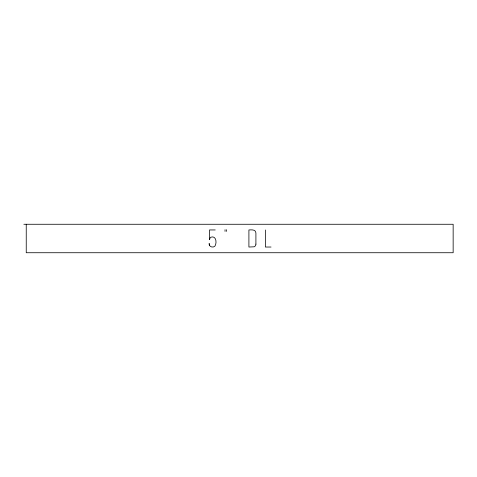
<?xml version="1.0" encoding="UTF-8"?>
<svg xmlns="http://www.w3.org/2000/svg" width="477" height="477" viewBox="0 0 477 477"><rect width="100%" height="100%" fill="white"/><g stroke="black" fill="none" stroke-linecap="round" stroke-linejoin="round"><path stroke-width="0.72" d="M23.85 224.268L453.15 224.268L453.15 252.732L26.241 252.732L26.241 224.268M215.222 229.944L209.528 229.944L209.528 239.698L210.142 237.779L210.894 237.182C216.242 235.28 217.095 242.996 214.865 246.204C212.784 248.141 208.616 246.597 209.17 243.497L209.385 245.238M271.031 247.032L265.367 247.032L265.367 229.968M255.905 244.111L255.905 232.889C255.755 229.33 251.355 229.807 248.905 229.968L248.905 247.032L254.134 246.806A2.91 2.91 0 0 0 255.905 244.111M226.533 229.711L226.533 231.393M225.037 229.711L225.037 231.393"/></g></svg>
